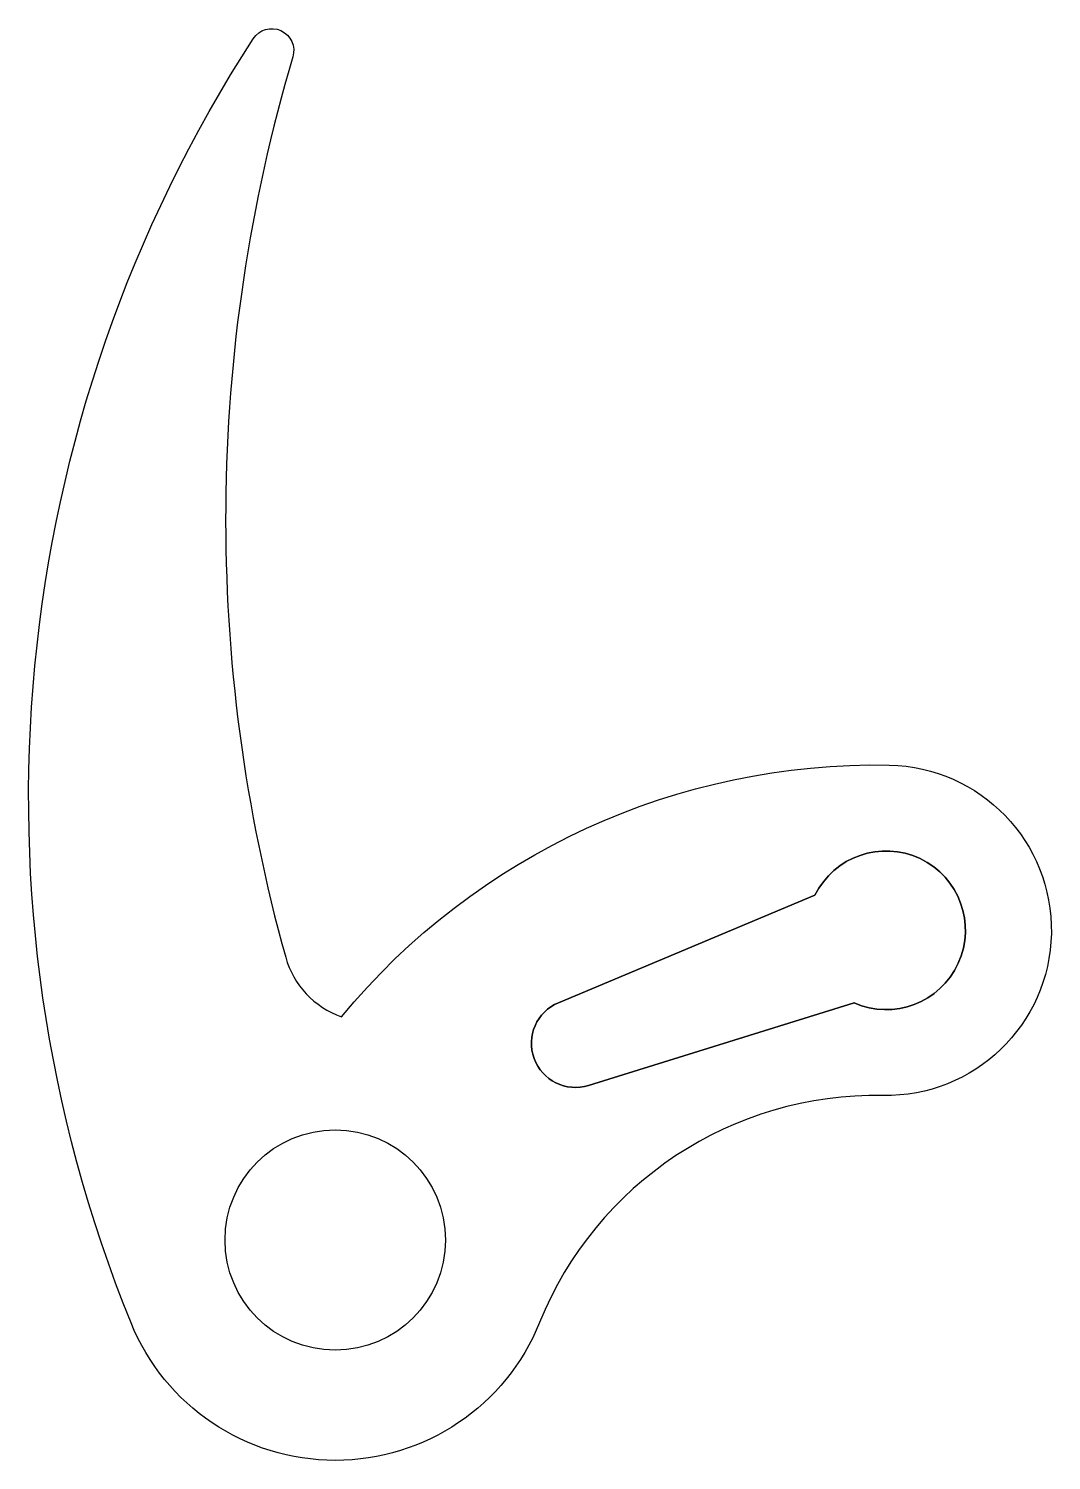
# Model space of a CAD drawing. Header units: millimetres. Extents: x -13.9 to 32.5, y -10 to 55.
import ezdxf

# ---------------------------------------------------------------- set-up
doc = ezdxf.new("R2010")
doc.units = ezdxf.units.MM
doc.layers.get('0').update_dxf_attribs({"linetype": 'CONTINUOUS'})

msp = doc.modelspace()

# ---------------------------------------------------------------- linework, layer by layer
for points in [[(0.283, 10.132, -0.228665), (25.142, 21.554, -0.999898), (24.86, 6.557, 0.31084), (9.272, -3.746, -0.674004), (-9.267, -3.759, -0.244825), (-3.72, 54.518, -0.866031), (-1.923, 53.69, 0.141167), (-2.247, 12.831, 0.245069)], [(0.283, 10.132, -0.228665), (25.142, 21.554, -0.999898), (24.86, 6.557, 0.31084), (9.272, -3.746, -0.674004), (-9.267, -3.759, -0.244825), (-3.72, 54.518, -0.866031), (-1.923, 53.69, 0.141167), (-2.247, 12.831, 0.245069)], [(11.498, 7.015), (23.549, 10.76, 2.3423), (21.771, 15.647), (10.132, 10.77, 0.953362)], [(23.549, 10.76), (11.498, 7.015, -0.953362), (10.132, 10.77), (21.771, 15.647, -2.3423)]]:
    msp.add_lwpolyline(points, format="xyb", close=True)
msp.add_circle((0, 0), 5)
msp.add_circle((0, 0), 5)

doc.saveas('drawing.dxf')
